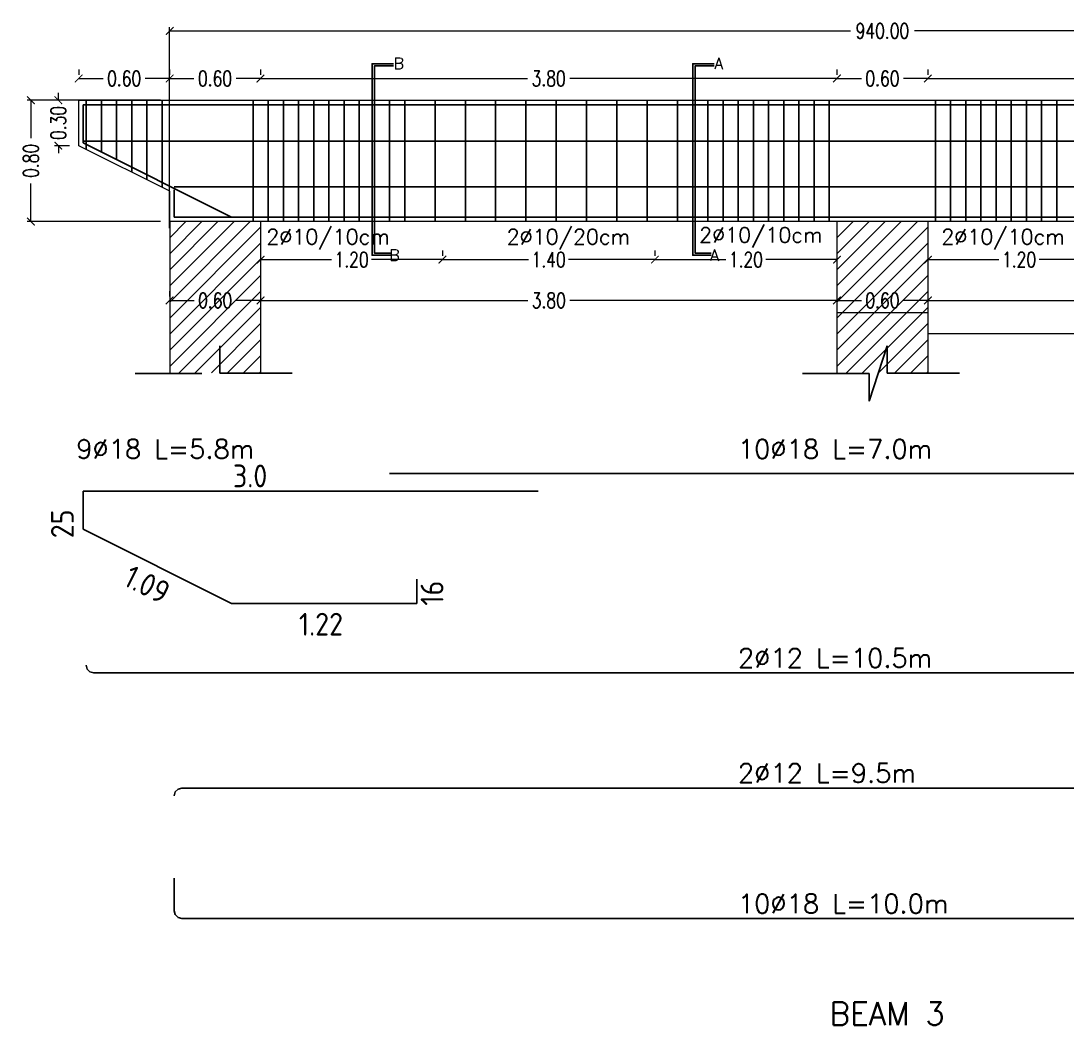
# Model space of a CAD drawing. Extents: x 166525 to 167198, y 178739 to 179747.
# Drawn here: x 166641.83 to 166655.63, y 179198.2 to 179211.44 of the extents above; entities that cross this region are included whole.
import ezdxf

# ---------------------------------------------------------------- set-up
doc = ezdxf.new("R2010")
doc.units = 0
doc.header["$MEASUREMENT"] = 0
doc.linetypes.add('AUSGEZOGEN', pattern=[0])
doc.linetypes.add('VONLAYER', pattern=[0])
doc.layers.get('0').update_dxf_attribs({"linetype": 'CONTINUOUS'})
doc.layers.get('DEFPOINTS').update_dxf_attribs({"linetype": 'CONTINUOUS'})
doc.layers.add('BEAM', color=6, linetype='CONTINUOUS', lineweight=13)
doc.layers.add('LINE', color=8, linetype='CONTINUOUS', lineweight=9)
for name, color, linetype in [('BEAM-DIM', 4, 'CONTINUOUS'), ('EBENE0', 7, 'AUSGEZOGEN'), ('FRAM-REIN', 2, 'CONTINUOUS'), ('rebar call line', 8, 'CONTINUOUS'), ('REBARS', 2, 'CONTINUOUS'), ('Reinforcement', 10, 'CONTINUOUS'), ('TEXT', 7, 'CONTINUOUS')]:
    doc.layers.add(name, color=color, linetype=linetype)
doc.styles.add('DIM', font='simplex.shx', dxfattribs={"width": 0.75})
doc.styles.add('ISO8', font='iso8')
doc.styles.add('ROMANS', font='romans.shx')
doc.dimstyles.new('MUTASIM', dxfattribs={"dimscale": 0.9995, "dimtxt": 0.2, "dimasz": 0.1, "dimexe": 0.05, "dimexo": 0.12, "dimgap": 0.05, "dimtad": 0, "dimzin": 0, "dimdsep": 46, "dimtxsty": 'DIM', "dimblk": 'ARCHTICK', "dimcen": 0.09, "dimclrd": 35, "dimclre": 33, "dimclrt": 256, "dimazin": 0, "dimtfac": 1, "dimtofl": 0, "dimtmove": 1, "dimatfit": 3, "dimfxl": 0.18, "dimtolj": 1, "dimtzin": 0, "dimlwd": 13, "dimlwe": 9, "dimarcsym": 0})

# ---------------------------------------------------------------- blocks, each defined once
blk = doc.blocks.new('_ARCHTICK')
at = {"color": 0, "linetype": 'ByBlock', "const_width": 0.15}
blk.add_lwpolyline([(-0.5, -0.5), (0.5, 0.5)], dxfattribs=at)
blk = doc.blocks.new('*D540')
at = {"layer": 'BEAM', "color": 33, "lineweight": 9, "transparency": 16777216}
for p, q in [((166643.674, 179210.397), (166641.914, 179210.397)), ((166643.674, 179208.797), (166641.914, 179208.797))]:
    blk.add_line(p, q, dxfattribs=at)
at = {"layer": 'BEAM', "color": 35, "lineweight": 13, "transparency": 16777216}
for p, q in [((166641.964, 179210.397), (166641.964, 179209.896)), ((166641.964, 179208.797), (166641.964, 179209.297))]:
    blk.add_line(p, q, dxfattribs=at)
at = {"layer": 'DEFPOINTS', "color": 0, "transparency": 16777216}
for p in [(166641.964, 179210.397), (166643.794, 179210.397), (166643.794, 179208.797)]:
    blk.add_point(p, dxfattribs=at)
at = {"layer": 'BEAM', "color": 35, "lineweight": 13, "transparency": 16777216, "xscale": 0.09995000000000001, "yscale": 0.09995000000000001, "zscale": 0.09995000000000001}
for p, rotation in [((166641.964, 179210.397), 90), ((166641.964, 179208.797), 270)]:
    blk.add_blockref('_ARCHTICK', p, dxfattribs=dict(at, rotation=rotation))
at = {"layer": 'BEAM', "transparency": 16777216, "insert": (166641.964, 179209.597), "char_height": 0.1999, "attachment_point": 5, "rotation": 90, "style": 'DIM'}
blk.add_mtext('\\A1;0.80', dxfattribs=at)
blk = doc.blocks.new('*D541')
at = {"layer": 'BEAM', "color": 35, "lineweight": 13, "transparency": 16777216}
for p, q in [((166642.326, 179210.397), (166642.326, 179210.496)), ((166642.326, 179209.797), (166642.326, 179209.697))]:
    blk.add_line(p, q, dxfattribs=at)
at = {"layer": 'BEAM', "color": 33, "lineweight": 9, "transparency": 16777216}
for p, q in [((166642.474, 179210.397), (166642.276, 179210.397)), ((166642.474, 179209.797), (166642.276, 179209.797))]:
    blk.add_line(p, q, dxfattribs=at)
at = {"layer": 'DEFPOINTS', "color": 0, "transparency": 16777216}
for p in [(166642.326, 179210.397), (166642.594, 179210.397), (166642.594, 179209.797)]:
    blk.add_point(p, dxfattribs=at)
at = {"layer": 'BEAM', "color": 35, "lineweight": 13, "transparency": 16777216, "xscale": 0.09995000000000001, "yscale": 0.09995000000000001, "zscale": 0.09995000000000001}
for p, rotation in [((166642.326, 179210.397), 270), ((166642.326, 179209.797), 90)]:
    blk.add_blockref('_ARCHTICK', p, dxfattribs=dict(at, rotation=rotation))
at = {"layer": 'BEAM', "transparency": 16777216, "insert": (166642.326, 179210.097), "char_height": 0.1999, "attachment_point": 5, "rotation": 90, "style": 'DIM'}
blk.add_mtext('\\A1;0.30', dxfattribs=at)
blk = doc.blocks.new('*D542')
at = {"layer": 'BEAM', "color": 33, "lineweight": 9, "transparency": 16777216}
for p, q in [((166643.794, 179207.877), (166643.794, 179207.807)), ((166644.994, 179207.877), (166644.994, 179207.807))]:
    blk.add_line(p, q, dxfattribs=at)
at = {"layer": 'BEAM', "color": 35, "lineweight": 13, "transparency": 16777216}
for p, q in [((166643.794, 179207.757), (166644.116, 179207.757)), ((166644.994, 179207.757), (166644.673, 179207.757))]:
    blk.add_line(p, q, dxfattribs=at)
at = {"layer": 'DEFPOINTS', "color": 0, "transparency": 16777216}
for p in [(166643.794, 179207.757), (166644.994, 179207.757), (166644.994, 179207.757)]:
    blk.add_point(p, dxfattribs=at)
at = {"layer": 'BEAM', "color": 35, "lineweight": 13, "transparency": 16777216, "xscale": 0.09995000000000001, "yscale": 0.09995000000000001, "zscale": 0.09995000000000001, "rotation": 180}
blk.add_blockref('_ARCHTICK', (166643.794, 179207.757), dxfattribs=at)
at = {"layer": 'BEAM', "color": 35, "lineweight": 13, "transparency": 16777216, "xscale": 0.09995000000000001, "yscale": 0.09995000000000001, "zscale": 0.09995000000000001}
blk.add_blockref('_ARCHTICK', (166644.994, 179207.757), dxfattribs=at)
at = {"layer": 'BEAM', "transparency": 16777216, "insert": (166644.394, 179207.757), "char_height": 0.1999, "attachment_point": 5, "style": 'DIM'}
blk.add_mtext('\\A1;0.60', dxfattribs=at)
blk = doc.blocks.new('*D543')
at = {"layer": 'BEAM', "color": 33, "lineweight": 9, "transparency": 16777216}
for p, q in [((166644.994, 179207.877), (166644.994, 179207.807)), ((166652.594, 179207.877), (166652.594, 179207.807))]:
    blk.add_line(p, q, dxfattribs=at)
at = {"layer": 'BEAM', "color": 35, "lineweight": 13, "transparency": 16777216}
for p, q in [((166644.994, 179207.757), (166648.516, 179207.757)), ((166652.594, 179207.757), (166649.073, 179207.757))]:
    blk.add_line(p, q, dxfattribs=at)
at = {"layer": 'DEFPOINTS', "color": 0, "transparency": 16777216}
for p in [(166644.994, 179207.757), (166652.594, 179207.757), (166652.594, 179207.757)]:
    blk.add_point(p, dxfattribs=at)
at = {"layer": 'BEAM', "color": 35, "lineweight": 13, "transparency": 16777216, "xscale": 0.09995000000000001, "yscale": 0.09995000000000001, "zscale": 0.09995000000000001, "rotation": 180}
blk.add_blockref('_ARCHTICK', (166644.994, 179207.757), dxfattribs=at)
at = {"layer": 'BEAM', "color": 35, "lineweight": 13, "transparency": 16777216, "xscale": 0.09995000000000001, "yscale": 0.09995000000000001, "zscale": 0.09995000000000001}
blk.add_blockref('_ARCHTICK', (166652.594, 179207.757), dxfattribs=at)
at = {"layer": 'BEAM', "transparency": 16777216, "insert": (166648.794, 179207.757), "char_height": 0.1999, "attachment_point": 5, "style": 'DIM'}
blk.add_mtext('\\A1;3.80', dxfattribs=at)
blk = doc.blocks.new('*D544')
at = {"layer": 'BEAM', "color": 33, "lineweight": 9, "transparency": 16777216}
for p, q in [((166652.594, 179207.877), (166652.594, 179207.807)), ((166653.794, 179207.877), (166653.794, 179207.807))]:
    blk.add_line(p, q, dxfattribs=at)
at = {"layer": 'BEAM', "color": 35, "lineweight": 13, "transparency": 16777216}
for p, q in [((166652.594, 179207.757), (166652.916, 179207.757)), ((166653.794, 179207.757), (166653.473, 179207.757))]:
    blk.add_line(p, q, dxfattribs=at)
at = {"layer": 'DEFPOINTS', "color": 0, "transparency": 16777216}
for p in [(166652.594, 179207.757), (166653.794, 179207.757), (166653.794, 179207.757)]:
    blk.add_point(p, dxfattribs=at)
at = {"layer": 'BEAM', "color": 35, "lineweight": 13, "transparency": 16777216, "xscale": 0.09995000000000001, "yscale": 0.09995000000000001, "zscale": 0.09995000000000001, "rotation": 180}
blk.add_blockref('_ARCHTICK', (166652.594, 179207.757), dxfattribs=at)
at = {"layer": 'BEAM', "color": 35, "lineweight": 13, "transparency": 16777216, "xscale": 0.09995000000000001, "yscale": 0.09995000000000001, "zscale": 0.09995000000000001}
blk.add_blockref('_ARCHTICK', (166653.794, 179207.757), dxfattribs=at)
at = {"layer": 'BEAM', "transparency": 16777216, "insert": (166653.194, 179207.757), "char_height": 0.1999, "attachment_point": 5, "style": 'DIM'}
blk.add_mtext('\\A1;0.60', dxfattribs=at)
blk = doc.blocks.new('*D545')
at = {"layer": 'BEAM', "color": 33, "lineweight": 9, "transparency": 16777216}
for p, q in [((166653.794, 179207.877), (166653.794, 179207.807)), ((166661.394, 179207.877), (166661.394, 179207.807))]:
    blk.add_line(p, q, dxfattribs=at)
at = {"layer": 'BEAM', "color": 35, "lineweight": 13, "transparency": 16777216}
for p, q in [((166653.794, 179207.757), (166657.387, 179207.757)), ((166661.394, 179207.757), (166657.801, 179207.757))]:
    blk.add_line(p, q, dxfattribs=at)
at = {"layer": 'DEFPOINTS', "color": 0, "transparency": 16777216}
for p in [(166653.794, 179207.757), (166661.394, 179207.757), (166661.394, 179207.757)]:
    blk.add_point(p, dxfattribs=at)
at = {"layer": 'BEAM', "color": 35, "lineweight": 13, "transparency": 16777216, "xscale": 0.09995000000000001, "yscale": 0.09995000000000001, "zscale": 0.09995000000000001, "rotation": 180}
blk.add_blockref('_ARCHTICK', (166653.794, 179207.757), dxfattribs=at)
at = {"layer": 'BEAM', "color": 35, "lineweight": 13, "transparency": 16777216, "xscale": 0.09995000000000001, "yscale": 0.09995000000000001, "zscale": 0.09995000000000001}
blk.add_blockref('_ARCHTICK', (166661.394, 179207.757), dxfattribs=at)
at = {"layer": 'BEAM', "transparency": 16777216, "insert": (166657.594, 179207.757), "char_height": 0.1999, "attachment_point": 5, "style": 'DIM'}
blk.add_mtext('\\A1;3.8', dxfattribs=at)
blk = doc.blocks.new('*D547')
at = {"layer": 'BEAM', "color": 33, "lineweight": 9, "transparency": 16777216}
for p, q in [((166643.794, 179210.803), (166643.794, 179210.733)), ((166644.99, 179210.803), (166644.99, 179210.733))]:
    blk.add_line(p, q, dxfattribs=at)
at = {"layer": 'BEAM', "color": 35, "lineweight": 13, "transparency": 16777216}
for p, q in [((166643.794, 179210.683), (166644.113, 179210.683)), ((166644.99, 179210.683), (166644.67, 179210.683))]:
    blk.add_line(p, q, dxfattribs=at)
at = {"layer": 'DEFPOINTS', "color": 0, "transparency": 16777216}
for p in [(166643.794, 179210.683), (166644.99, 179210.683), (166644.99, 179210.683)]:
    blk.add_point(p, dxfattribs=at)
at = {"layer": 'BEAM', "color": 35, "lineweight": 13, "transparency": 16777216, "xscale": 0.09995000000000001, "yscale": 0.09995000000000001, "zscale": 0.09995000000000001, "rotation": 180}
blk.add_blockref('_ARCHTICK', (166643.794, 179210.683), dxfattribs=at)
at = {"layer": 'BEAM', "color": 35, "lineweight": 13, "transparency": 16777216, "xscale": 0.09995000000000001, "yscale": 0.09995000000000001, "zscale": 0.09995000000000001}
blk.add_blockref('_ARCHTICK', (166644.99, 179210.683), dxfattribs=at)
at = {"layer": 'BEAM', "transparency": 16777216, "insert": (166644.392, 179210.683), "char_height": 0.1999, "attachment_point": 5, "style": 'DIM'}
blk.add_mtext('\\A1;0.60', dxfattribs=at)
blk = doc.blocks.new('*D548')
at = {"layer": 'BEAM', "color": 33, "lineweight": 9, "transparency": 16777216}
for p, q in [((166644.99, 179210.803), (166644.99, 179210.733)), ((166652.594, 179210.803), (166652.594, 179210.733))]:
    blk.add_line(p, q, dxfattribs=at)
at = {"layer": 'BEAM', "color": 35, "lineweight": 13, "transparency": 16777216}
for p, q in [((166644.99, 179210.683), (166648.513, 179210.683)), ((166652.594, 179210.683), (166649.07, 179210.683))]:
    blk.add_line(p, q, dxfattribs=at)
at = {"layer": 'DEFPOINTS', "color": 0, "transparency": 16777216}
for p in [(166644.99, 179210.683), (166652.594, 179210.683), (166652.594, 179210.683)]:
    blk.add_point(p, dxfattribs=at)
at = {"layer": 'BEAM', "color": 35, "lineweight": 13, "transparency": 16777216, "xscale": 0.09995000000000001, "yscale": 0.09995000000000001, "zscale": 0.09995000000000001, "rotation": 180}
blk.add_blockref('_ARCHTICK', (166644.99, 179210.683), dxfattribs=at)
at = {"layer": 'BEAM', "color": 35, "lineweight": 13, "transparency": 16777216, "xscale": 0.09995000000000001, "yscale": 0.09995000000000001, "zscale": 0.09995000000000001}
blk.add_blockref('_ARCHTICK', (166652.594, 179210.683), dxfattribs=at)
at = {"layer": 'BEAM', "transparency": 16777216, "insert": (166648.792, 179210.683), "char_height": 0.1999, "attachment_point": 5, "style": 'DIM'}
blk.add_mtext('\\A1;3.80', dxfattribs=at)
blk = doc.blocks.new('*D549')
at = {"layer": 'BEAM', "color": 33, "lineweight": 9, "transparency": 16777216}
for p, q in [((166652.594, 179210.803), (166652.594, 179210.733)), ((166653.794, 179210.803), (166653.794, 179210.733))]:
    blk.add_line(p, q, dxfattribs=at)
at = {"layer": 'BEAM', "color": 35, "lineweight": 13, "transparency": 16777216}
for p, q in [((166652.594, 179210.683), (166652.916, 179210.683)), ((166653.794, 179210.683), (166653.473, 179210.683))]:
    blk.add_line(p, q, dxfattribs=at)
at = {"layer": 'DEFPOINTS', "color": 0, "transparency": 16777216}
for p in [(166652.594, 179210.683), (166653.794, 179210.683), (166653.794, 179210.683)]:
    blk.add_point(p, dxfattribs=at)
at = {"layer": 'BEAM', "color": 35, "lineweight": 13, "transparency": 16777216, "xscale": 0.09995000000000001, "yscale": 0.09995000000000001, "zscale": 0.09995000000000001, "rotation": 180}
blk.add_blockref('_ARCHTICK', (166652.594, 179210.683), dxfattribs=at)
at = {"layer": 'BEAM', "color": 35, "lineweight": 13, "transparency": 16777216, "xscale": 0.09995000000000001, "yscale": 0.09995000000000001, "zscale": 0.09995000000000001}
blk.add_blockref('_ARCHTICK', (166653.794, 179210.683), dxfattribs=at)
at = {"layer": 'BEAM', "transparency": 16777216, "insert": (166653.194, 179210.683), "char_height": 0.1999, "attachment_point": 5, "style": 'DIM'}
blk.add_mtext('\\A1;0.60', dxfattribs=at)
blk = doc.blocks.new('*D550')
at = {"layer": 'BEAM', "color": 33, "lineweight": 9, "transparency": 16777216}
for p, q in [((166653.794, 179210.803), (166653.794, 179210.733)), ((166661.394, 179210.803), (166661.394, 179210.733))]:
    blk.add_line(p, q, dxfattribs=at)
at = {"layer": 'BEAM', "color": 35, "lineweight": 13, "transparency": 16777216}
for p, q in [((166653.794, 179210.683), (166657.316, 179210.683)), ((166661.394, 179210.683), (166657.873, 179210.683))]:
    blk.add_line(p, q, dxfattribs=at)
at = {"layer": 'DEFPOINTS', "color": 0, "transparency": 16777216}
for p in [(166653.794, 179210.683), (166661.394, 179210.683), (166661.394, 179210.683)]:
    blk.add_point(p, dxfattribs=at)
at = {"layer": 'BEAM', "color": 35, "lineweight": 13, "transparency": 16777216, "xscale": 0.09995000000000001, "yscale": 0.09995000000000001, "zscale": 0.09995000000000001, "rotation": 180}
blk.add_blockref('_ARCHTICK', (166653.794, 179210.683), dxfattribs=at)
at = {"layer": 'BEAM', "color": 35, "lineweight": 13, "transparency": 16777216, "xscale": 0.09995000000000001, "yscale": 0.09995000000000001, "zscale": 0.09995000000000001}
blk.add_blockref('_ARCHTICK', (166661.394, 179210.683), dxfattribs=at)
at = {"layer": 'BEAM', "transparency": 16777216, "insert": (166657.594, 179210.683), "char_height": 0.1999, "attachment_point": 5, "style": 'DIM'}
blk.add_mtext('\\A1;3.80', dxfattribs=at)
blk = doc.blocks.new('*D552')
at = {"layer": 'BEAM', "color": 33, "lineweight": 9, "transparency": 16777216}
for p, q in [((166642.594, 179210.803), (166642.594, 179210.733)), ((166643.794, 179210.803), (166643.794, 179210.733))]:
    blk.add_line(p, q, dxfattribs=at)
at = {"layer": 'BEAM', "color": 35, "lineweight": 13, "transparency": 16777216}
for p, q in [((166642.594, 179210.683), (166642.916, 179210.683)), ((166643.794, 179210.683), (166643.473, 179210.683))]:
    blk.add_line(p, q, dxfattribs=at)
at = {"layer": 'DEFPOINTS', "color": 0, "transparency": 16777216}
for p in [(166642.594, 179210.683), (166642.594, 179210.683), (166643.794, 179210.683)]:
    blk.add_point(p, dxfattribs=at)
at = {"layer": 'BEAM', "color": 35, "lineweight": 13, "transparency": 16777216, "xscale": 0.09995000000000001, "yscale": 0.09995000000000001, "zscale": 0.09995000000000001, "rotation": 180}
blk.add_blockref('_ARCHTICK', (166642.594, 179210.683), dxfattribs=at)
at = {"layer": 'BEAM', "color": 35, "lineweight": 13, "transparency": 16777216, "xscale": 0.09995000000000001, "yscale": 0.09995000000000001, "zscale": 0.09995000000000001}
blk.add_blockref('_ARCHTICK', (166643.794, 179210.683), dxfattribs=at)
at = {"layer": 'BEAM', "transparency": 16777216, "insert": (166643.194, 179210.683), "char_height": 0.1999, "attachment_point": 5, "style": 'DIM'}
blk.add_mtext('\\A1;0.60', dxfattribs=at)
blk = doc.blocks.new('*D573')
at = {"layer": 'BEAM', "color": 33, "lineweight": 9, "transparency": 16777216}
for p, q in [((166653.794, 179208.415), (166653.794, 179208.345)), ((166656.197, 179208.415), (166656.197, 179208.345))]:
    blk.add_line(p, q, dxfattribs=at)
at = {"layer": 'BEAM', "color": 35, "lineweight": 13, "transparency": 16777216}
for p, q in [((166653.794, 179208.295), (166654.731, 179208.295)), ((166656.197, 179208.295), (166655.26, 179208.295))]:
    blk.add_line(p, q, dxfattribs=at)
at = {"layer": 'DEFPOINTS', "color": 0, "transparency": 16777216}
for p in [(166653.794, 179208.295), (166656.197, 179208.295), (166656.197, 179208.295)]:
    blk.add_point(p, dxfattribs=at)
at = {"layer": 'BEAM', "color": 35, "lineweight": 13, "transparency": 16777216, "xscale": 0.09995000000000001, "yscale": 0.09995000000000001, "zscale": 0.09995000000000001, "rotation": 180}
blk.add_blockref('_ARCHTICK', (166653.794, 179208.295), dxfattribs=at)
at = {"layer": 'BEAM', "color": 35, "lineweight": 13, "transparency": 16777216, "xscale": 0.09995000000000001, "yscale": 0.09995000000000001, "zscale": 0.09995000000000001}
blk.add_blockref('_ARCHTICK', (166656.197, 179208.295), dxfattribs=at)
at = {"layer": 'BEAM', "transparency": 16777216, "insert": (166654.996, 179208.295), "char_height": 0.1999, "attachment_point": 5, "style": 'DIM'}
blk.add_mtext('\\A1;1.20', dxfattribs=at)
blk = doc.blocks.new('*D576')
at = {"layer": 'BEAM', "color": 33, "lineweight": 9, "transparency": 16777216}
for p, q in [((166644.994, 179208.415), (166644.994, 179208.345)), ((166647.391, 179208.415), (166647.391, 179208.345))]:
    blk.add_line(p, q, dxfattribs=at)
at = {"layer": 'BEAM', "color": 35, "lineweight": 13, "transparency": 16777216}
for p, q in [((166644.994, 179208.295), (166645.929, 179208.295)), ((166647.391, 179208.295), (166646.457, 179208.295))]:
    blk.add_line(p, q, dxfattribs=at)
at = {"layer": 'DEFPOINTS', "color": 0, "transparency": 16777216}
for p in [(166644.994, 179208.295), (166647.391, 179208.295), (166647.391, 179208.295)]:
    blk.add_point(p, dxfattribs=at)
at = {"layer": 'BEAM', "color": 35, "lineweight": 13, "transparency": 16777216, "xscale": 0.09995000000000001, "yscale": 0.09995000000000001, "zscale": 0.09995000000000001, "rotation": 180}
blk.add_blockref('_ARCHTICK', (166644.994, 179208.295), dxfattribs=at)
at = {"layer": 'BEAM', "color": 35, "lineweight": 13, "transparency": 16777216, "xscale": 0.09995000000000001, "yscale": 0.09995000000000001, "zscale": 0.09995000000000001}
blk.add_blockref('_ARCHTICK', (166647.391, 179208.295), dxfattribs=at)
at = {"layer": 'BEAM', "transparency": 16777216, "insert": (166646.193, 179208.295), "char_height": 0.1999, "attachment_point": 5, "style": 'DIM'}
blk.add_mtext('\\A1;1.20', dxfattribs=at)
blk = doc.blocks.new('*D577')
at = {"layer": 'BEAM', "color": 33, "lineweight": 9, "transparency": 16777216}
for p, q in [((166647.391, 179208.415), (166647.391, 179208.345)), ((166650.193, 179208.415), (166650.193, 179208.345))]:
    blk.add_line(p, q, dxfattribs=at)
at = {"layer": 'BEAM', "color": 35, "lineweight": 13, "transparency": 16777216}
for p, q in [((166647.391, 179208.295), (166648.528, 179208.295)), ((166650.193, 179208.295), (166649.056, 179208.295))]:
    blk.add_line(p, q, dxfattribs=at)
at = {"layer": 'DEFPOINTS', "color": 0, "transparency": 16777216}
for p in [(166647.391, 179208.295), (166650.193, 179208.295), (166650.193, 179208.295)]:
    blk.add_point(p, dxfattribs=at)
at = {"layer": 'BEAM', "color": 35, "lineweight": 13, "transparency": 16777216, "xscale": 0.09995000000000001, "yscale": 0.09995000000000001, "zscale": 0.09995000000000001, "rotation": 180}
blk.add_blockref('_ARCHTICK', (166647.391, 179208.295), dxfattribs=at)
at = {"layer": 'BEAM', "color": 35, "lineweight": 13, "transparency": 16777216, "xscale": 0.09995000000000001, "yscale": 0.09995000000000001, "zscale": 0.09995000000000001}
blk.add_blockref('_ARCHTICK', (166650.193, 179208.295), dxfattribs=at)
at = {"layer": 'BEAM', "transparency": 16777216, "insert": (166648.792, 179208.295), "char_height": 0.1999, "attachment_point": 5, "style": 'DIM'}
blk.add_mtext('\\A1;1.40', dxfattribs=at)
blk = doc.blocks.new('*D578')
at = {"layer": 'BEAM', "color": 33, "lineweight": 9, "transparency": 16777216}
for p, q in [((166650.193, 179208.415), (166650.193, 179208.345)), ((166652.594, 179208.415), (166652.594, 179208.345))]:
    blk.add_line(p, q, dxfattribs=at)
at = {"layer": 'BEAM', "color": 35, "lineweight": 13, "transparency": 16777216}
for p, q in [((166650.193, 179208.295), (166651.129, 179208.295)), ((166652.594, 179208.295), (166651.658, 179208.295))]:
    blk.add_line(p, q, dxfattribs=at)
at = {"layer": 'DEFPOINTS', "color": 0, "transparency": 16777216}
for p in [(166650.193, 179208.295), (166652.594, 179208.295), (166652.594, 179208.295)]:
    blk.add_point(p, dxfattribs=at)
at = {"layer": 'BEAM', "color": 35, "lineweight": 13, "transparency": 16777216, "xscale": 0.09995000000000001, "yscale": 0.09995000000000001, "zscale": 0.09995000000000001, "rotation": 180}
blk.add_blockref('_ARCHTICK', (166650.193, 179208.295), dxfattribs=at)
at = {"layer": 'BEAM', "color": 35, "lineweight": 13, "transparency": 16777216, "xscale": 0.09995000000000001, "yscale": 0.09995000000000001, "zscale": 0.09995000000000001}
blk.add_blockref('_ARCHTICK', (166652.594, 179208.295), dxfattribs=at)
at = {"layer": 'BEAM', "transparency": 16777216, "insert": (166651.393, 179208.295), "char_height": 0.1999, "attachment_point": 5, "style": 'DIM'}
blk.add_mtext('\\A1;1.20', dxfattribs=at)
blk = doc.blocks.new('*D878')
at = {"layer": 'BEAM', "color": 33, "lineweight": 9, "transparency": 16777216}
for p, q in [((166643.794, 179208.709), (166643.794, 179211.361)), ((166662.594, 179208.916), (166662.594, 179211.361))]:
    blk.add_line(p, q, dxfattribs=at)
at = {"layer": 'BEAM', "color": 35, "lineweight": 13, "transparency": 16777216}
for p, q in [((166643.794, 179211.311), (166652.773, 179211.311)), ((166662.594, 179211.311), (166653.615, 179211.311))]:
    blk.add_line(p, q, dxfattribs=at)
at = {"layer": 'DEFPOINTS', "color": 0, "transparency": 16777216}
for p in [(166662.594, 179211.311), (166662.594, 179208.797), (166643.794, 179208.589)]:
    blk.add_point(p, dxfattribs=at)
at = {"layer": 'BEAM', "color": 35, "lineweight": 13, "transparency": 16777216, "xscale": 0.09995000000000001, "yscale": 0.09995000000000001, "zscale": 0.09995000000000001, "rotation": 180}
blk.add_blockref('_ARCHTICK', (166643.794, 179211.311), dxfattribs=at)
at = {"layer": 'BEAM', "color": 35, "lineweight": 13, "transparency": 16777216, "xscale": 0.09995000000000001, "yscale": 0.09995000000000001, "zscale": 0.09995000000000001}
blk.add_blockref('_ARCHTICK', (166662.594, 179211.311), dxfattribs=at)
at = {"layer": 'BEAM', "transparency": 16777216, "insert": (166653.194, 179211.311), "char_height": 0.1999, "attachment_point": 5, "style": 'DIM'}
blk.add_mtext('\\A1;940.00', dxfattribs=at)

msp = doc.modelspace()

# ---------------------------------------------------------------- linework, layer by layer
at = {"layer": 'BEAM'}
for p, q in [((166642.59414, 179210.39654), (166663.79414, 179210.39654)), ((166642.59414, 179209.79654), (166642.59414, 179210.39654)), ((166643.79414, 179209.19654), (166642.59414, 179209.79654)), ((166643.79414, 179208.79654), (166643.79414, 179209.19654)), ((166662.59414, 179208.79654), (166643.79414, 179208.79654)), ((166643.79414, 179208.79654), (166643.79414, 179206.79654)), ((166644.99414, 179208.79654), (166644.99414, 179206.79654)), ((166652.59414, 179208.79654), (166652.59414, 179206.79654)), ((166653.79414, 179208.79654), (166653.79414, 179206.79654))]:
    msp.add_line(p, q, dxfattribs=at)
at = {"layer": 'EBENE0', "color": 8, "linetype": 'AUSGEZOGEN'}
for p, q in [((166643.79856, 179208.58883), (166644.00185, 179208.79212)), ((166644.21399, 179208.79212), (166643.79856, 179208.3767)), ((166643.79856, 179208.16457), (166644.42612, 179208.79212)), ((166644.63825, 179208.79212), (166643.79856, 179207.95243)), ((166643.79856, 179207.7403), (166644.85038, 179208.79212)), ((166644.98972, 179208.71933), (166643.79856, 179207.52817)), ((166652.59856, 179208.58883), (166652.80185, 179208.79212)), ((166653.01399, 179208.79212), (166652.59856, 179208.3767)), ((166652.59856, 179208.16457), (166653.22612, 179208.79212)), ((166653.43825, 179208.79212), (166652.59856, 179207.95243)), ((166652.59856, 179207.7403), (166653.65038, 179208.79212)), ((166653.78972, 179208.71933), (166652.59856, 179207.52817)), ((166643.79856, 179207.31604), (166644.98972, 179208.5072)), ((166652.59856, 179207.31604), (166653.78972, 179208.5072)), ((166644.98972, 179208.29507), (166643.79856, 179207.10391)), ((166653.78972, 179208.29507), (166652.59856, 179207.10391)), ((166643.79856, 179206.89177), (166644.98972, 179208.08294)), ((166652.59856, 179206.89177), (166653.78972, 179208.08294)), ((166644.98972, 179207.8708), (166643.91988, 179206.80096)), ((166653.78972, 179207.8708), (166652.71988, 179206.80096)), ((166644.13201, 179206.80096), (166644.98972, 179207.65867)), ((166652.93201, 179206.80096), (166653.78972, 179207.65867)), ((166644.98972, 179207.44654), (166644.34415, 179206.80096)), ((166653.78972, 179207.44654), (166653.14415, 179206.80096)), ((166644.55628, 179206.80096), (166644.98972, 179207.23441)), ((166653.35628, 179206.80096), (166653.78972, 179207.23441)), ((166644.45737, 179207.15987), (166644.45737, 179206.79654)), ((166653.0194, 179206.42836), (166653.25737, 179207.15987)), ((166653.25737, 179207.15987), (166653.25737, 179206.79654)), ((166644.98972, 179207.02228), (166644.76841, 179206.80096)), ((166653.78972, 179207.02228), (166653.56841, 179206.80096)), ((166643.34076, 179206.79411), (166644.2194, 179206.79411)), ((166644.45737, 179206.79654), (166645.40923, 179206.79654)), ((166644.98054, 179206.80096), (166644.98972, 179206.81014)), ((166652.14076, 179206.79411), (166653.0194, 179206.79411)), ((166653.0194, 179206.79411), (166653.0194, 179206.42836)), ((166653.25737, 179206.79654), (166654.20923, 179206.79654)), ((166653.78054, 179206.80096), (166653.78972, 179206.81014))]:
    msp.add_line(p, q, dxfattribs=at)
at = {"layer": 'FRAM-REIN', "lineweight": 25}
for p, q in [((166642.65414, 179209.97654), (166642.65414, 179210.33654)), ((166642.65414, 179210.33654), (166663.73414, 179210.33654)), ((166642.65414, 179209.83362), (166642.65414, 179210.33654)), ((166642.65414, 179210.33654), (166647.05414, 179210.33654)), ((166663.73414, 179209.85654), (166642.65414, 179209.85654)), ((166644.60831, 179208.85654), (166642.65414, 179209.83362)), ((166662.53414, 179209.25654), (166643.85414, 179209.25654)), ((166643.85414, 179208.85654), (166643.85414, 179209.21654)), ((166662.53414, 179208.85654), (166643.85414, 179208.85654)), ((166647.05414, 179208.85654), (166644.60831, 179208.85654))]:
    msp.add_line(p, q, dxfattribs=at)
at = {"layer": 'LINE', "color": 5}
for p, q in [((166652.59414, 179207.59879), (166653.79414, 179207.59879)), ((166661.39856, 179207.31604), (166653.79414, 179207.31604)), ((166653.19414, 179205.47492), (166646.69414, 179205.47492))]:
    msp.add_line(p, q, dxfattribs=at)
at = {"layer": 'rebar call line'}
for points in [[(166646.74554, 179210.87855), (166646.46374, 179210.87855), (166646.46374, 179208.35226), (166646.70775, 179208.35226)], [(166646.74554, 179210.84855), (166646.49328, 179210.84855), (166646.49328, 179208.38226), (166646.70775, 179208.38226)], [(166650.97523, 179210.87855), (166650.69343, 179210.87855), (166650.69343, 179208.35226), (166650.93745, 179208.35226)], [(166650.97523, 179210.84855), (166650.72298, 179210.84855), (166650.72298, 179208.38226), (166650.93745, 179208.38226)]]:
    msp.add_lwpolyline(points, dxfattribs=at)
at = {"layer": 'REBARS'}
for p, q in [((166646.69414, 179205.47492), (166653.19414, 179205.47492)), ((166653.19414, 179205.47492), (166659.69414, 179205.47492)), ((166642.65414, 179204.74009), (166642.65414, 179205.24301)), ((166642.65414, 179205.24301), (166648.65193, 179205.24301)), ((166644.6083, 179203.76301), (166642.65414, 179204.74009)), ((166647.05414, 179204.08301), (166647.05414, 179203.76301)), ((166647.05414, 179203.76301), (166644.6083, 179203.76301))]:
    msp.add_line(p, q, dxfattribs=at)
for points in [[(166663.69693, 179202.94737), (166663.68332, 179202.89657), (166663.64613, 179202.85938), (166663.59533, 179202.84577), (166642.79295, 179202.84577), (166642.74215, 179202.85938), (166642.70497, 179202.89657), (166642.69135, 179202.94737)], [(166662.53414, 179201.226), (166662.52053, 179201.2768), (166662.48334, 179201.31399), (166662.43254, 179201.3276), (166643.95574, 179201.3276), (166643.90494, 179201.31399), (166643.86775, 179201.2768), (166643.85414, 179201.226)], [(166662.53414, 179200.13989), (166662.53414, 179199.70895), (166662.52053, 179199.65815), (166662.48334, 179199.62096), (166662.43254, 179199.60735), (166643.95574, 179199.60735), (166643.90494, 179199.62096), (166643.86775, 179199.65815), (166643.85414, 179199.70895), (166643.85414, 179200.13989)]]:
    msp.add_lwpolyline(points, dxfattribs=at)
at = {"layer": 'Reinforcement', "linetype": 'VONLAYER'}
for p, q in [((166642.69328, 179210.39654), (166642.69328, 179209.74697)), ((166642.89328, 179210.39654), (166642.89328, 179209.71405)), ((166643.09328, 179210.39654), (166643.09328, 179209.61405)), ((166643.29328, 179210.39654), (166643.29328, 179209.44697)), ((166643.49328, 179210.39654), (166643.49328, 179209.34697)), ((166643.69328, 179210.39654), (166643.69328, 179209.24697)), ((166644.89328, 179210.39654), (166644.89328, 179208.79654)), ((166645.09328, 179210.39654), (166645.09328, 179208.79654)), ((166645.29328, 179210.39654), (166645.29328, 179208.79654)), ((166645.49328, 179210.39654), (166645.49328, 179208.79654)), ((166645.69328, 179210.39654), (166645.69328, 179208.79654)), ((166645.89328, 179210.39654), (166645.89328, 179208.79654)), ((166646.09328, 179210.39654), (166646.09328, 179208.79654)), ((166646.29328, 179210.39654), (166646.29328, 179208.79654)), ((166646.49328, 179210.39654), (166646.49328, 179208.79654)), ((166646.69328, 179210.39654), (166646.69328, 179208.79654)), ((166646.89328, 179210.39654), (166646.89328, 179208.79654)), ((166647.29328, 179210.39654), (166647.29328, 179208.79654)), ((166647.69328, 179210.39654), (166647.69328, 179208.79654)), ((166648.09328, 179210.39654), (166648.09328, 179208.79654)), ((166648.49328, 179210.39654), (166648.49328, 179208.79654)), ((166648.89328, 179210.39654), (166648.89328, 179208.79654)), ((166649.29328, 179210.39654), (166649.29328, 179208.79654)), ((166649.69328, 179210.39654), (166649.69328, 179208.79654)), ((166650.09328, 179210.39654), (166650.09328, 179208.79654)), ((166650.49328, 179210.39654), (166650.49328, 179208.79654)), ((166650.69328, 179210.39654), (166650.69328, 179208.79654)), ((166650.89328, 179210.39654), (166650.89328, 179208.79654)), ((166651.09328, 179210.39654), (166651.09328, 179208.79654)), ((166651.29328, 179210.39654), (166651.29328, 179208.79654)), ((166651.49328, 179210.39654), (166651.49328, 179208.79654)), ((166651.69328, 179210.39654), (166651.69328, 179208.79654)), ((166651.89328, 179210.39654), (166651.89328, 179208.79654)), ((166652.09328, 179210.39654), (166652.09328, 179208.79654)), ((166652.29328, 179210.39654), (166652.29328, 179208.79654)), ((166652.49328, 179210.39654), (166652.49328, 179208.79654)), ((166653.89328, 179210.39654), (166653.89328, 179208.79654)), ((166654.09328, 179210.39654), (166654.09328, 179208.79654)), ((166654.29328, 179210.39654), (166654.29328, 179208.79654)), ((166654.49328, 179210.39654), (166654.49328, 179208.79654)), ((166654.69328, 179210.39654), (166654.69328, 179208.79654)), ((166654.89328, 179210.39654), (166654.89328, 179208.79654)), ((166655.09328, 179210.39654), (166655.09328, 179208.79654)), ((166655.29328, 179210.39654), (166655.29328, 179208.79654)), ((166655.49328, 179210.39654), (166655.49328, 179208.79654))]:
    msp.add_line(p, q, dxfattribs=at)

# ---------------------------------------------------------------- texts
at = {"layer": 'BEAM-DIM', "style": 'ROMANS'}
for s, height, p in [('B', 0.15, (166646.74711, 179210.80774, 2612.33432)), ('A', 0.15, (166650.9768, 179210.80774, 2612.33432)), ('2%%C10/10cm', 0.2, (166645.06894, 179208.49596)), ('2%%C10/20cm', 0.2, (166648.23811, 179208.49596)), ('2%%C10/10cm', 0.2, (166650.77625, 179208.52066)), ('2%%C10/10cm', 0.2, (166653.97046, 179208.49596)), ('B', 0.15, (166646.69152, 179208.27991, 3480.91864)), ('A', 0.15, (166650.92122, 179208.27991, 3480.91864)), ('9%%C18 L=5.8m', 0.25, (166642.56195, 179205.67343)), ('10%%C18 L=7.0m', 0.25, (166651.28822, 179205.67343)), ('2%%C12 L=10.5m', 0.25, (166651.28822, 179202.91775)), ('2%%C12 L=9.5m', 0.25, (166651.28822, 179201.39958)), ('10%%C18 L=10.0m', 0.25, (166651.28822, 179199.67933))]:
    msp.add_text(s, height=height, dxfattribs=at).set_placement(p)
at = {"layer": 'EBENE0', "color": 2, "style": 'ISO8'}
for s, p in [('3.0', (166644.62818, 179205.29301)), ('1.22', (166645.49853, 179203.33801))]:
    msp.add_text(s, height=0.3, dxfattribs=at).set_placement(p)
for s, rotation, p in [('25', 90, (166642.52914, 179204.62072)), ('1.09', 333.434948, (166643.16268, 179204.01065)), ('16', 90, (166647.40414, 179203.7323))]:
    msp.add_text(s, height=0.3, rotation=rotation, dxfattribs=at).set_placement(p)
at = {"layer": 'TEXT', "style": 'ROMANS'}
msp.add_text('BEAM 3', height=0.3, dxfattribs=at).set_placement((166652.49852, 179198.20239, -2225.19458))

# ---------------------------------------------------------------- dimensions: what is measured, and where the dimension line sits
at = {"layer": 'BEAM'}
dim = msp.add_linear_dim(base=(166662.59414, 179211.3112), p1=(166643.79414, 179208.58883), p2=(166662.59414, 179208.79654), dimstyle='MUTASIM', override={"dimlfac": 50}, dxfattribs=at)
dim.commit()
dim.dimension.update_dxf_attribs({"geometry": '*D878', "text_midpoint": (166653.19414, 179211.3112)})
for base, p1, p2, text, picture, middle in [((166642.59414, 179210.68294), (166643.79414, 179210.68294), (166642.59414, 179210.68294), '0.60', '*D552', (166643.19414, 179210.68294)), ((166644.98972, 179210.68294), (166643.79414, 179210.68294), (166644.98972, 179210.68294), '0.60', '*D547', (166644.39193, 179210.68294)), ((166652.59414, 179210.68294), (166644.98972, 179210.68294), (166652.59414, 179210.68294), '3.80', '*D548', (166648.79193, 179210.68294)), ((166653.79414, 179210.68294), (166652.59414, 179210.68294), (166653.79414, 179210.68294), '0.60', '*D549', (166653.19414, 179210.68294)), ((166661.39414, 179210.68294), (166653.79414, 179210.68294), (166661.39414, 179210.68294), '3.80', '*D550', (166657.59414, 179210.68294)), ((166647.39133, 179208.29507), (166644.99414, 179208.29507), (166647.39133, 179208.29507), '1.20', '*D576', (166646.19273, 179208.29507)), ((166650.19259, 179208.29507), (166647.39133, 179208.29507), (166650.19259, 179208.29507), '1.40', '*D577', (166648.79196, 179208.29507)), ((166652.59414, 179208.29507), (166650.19259, 179208.29507), (166652.59414, 179208.29507), '1.20', '*D578', (166651.39336, 179208.29507)), ((166656.19688, 179208.29507), (166653.79414, 179208.29507), (166656.19688, 179208.29507), '1.20', '*D573', (166654.99551, 179208.29507)), ((166644.99414, 179207.75694), (166643.79414, 179207.75694), (166644.99414, 179207.75694), '0.60', '*D542', (166644.39414, 179207.75694)), ((166652.59414, 179207.75694), (166644.99414, 179207.75694), (166652.59414, 179207.75694), '3.80', '*D543', (166648.79414, 179207.75694)), ((166653.79414, 179207.75694), (166652.59414, 179207.75694), (166653.79414, 179207.75694), '0.60', '*D544', (166653.19414, 179207.75694)), ((166661.39414, 179207.75694), (166653.79414, 179207.75694), (166661.39414, 179207.75694), '3.8', '*D545', (166657.59414, 179207.75694))]:
    dim = msp.add_linear_dim(base=base, p1=p1, p2=p2, text=text, dimstyle='MUTASIM', override={"dimlfac": 50}, dxfattribs=at)
    dim.commit()
    dim.dimension.update_dxf_attribs({"geometry": picture, "text_midpoint": middle})
for base, p1, p2, text, picture, middle in [((166642.32575, 179210.39654), (166642.59414, 179209.79654), (166642.59414, 179210.39654), '0.30', '*D541', (166642.32575, 179210.09654)), ((166641.96362, 179210.39654), (166643.79414, 179208.79654), (166643.79414, 179210.39654), '0.80', '*D540', (166641.96362, 179209.59654))]:
    dim = msp.add_linear_dim(base=base, p1=p1, p2=p2, angle=90, text=text, dimstyle='MUTASIM', override={"dimlfac": 50}, dxfattribs=at)
    dim.commit()
    dim.dimension.update_dxf_attribs({"geometry": picture, "text_midpoint": middle})

doc.saveas('drawing.dxf')
